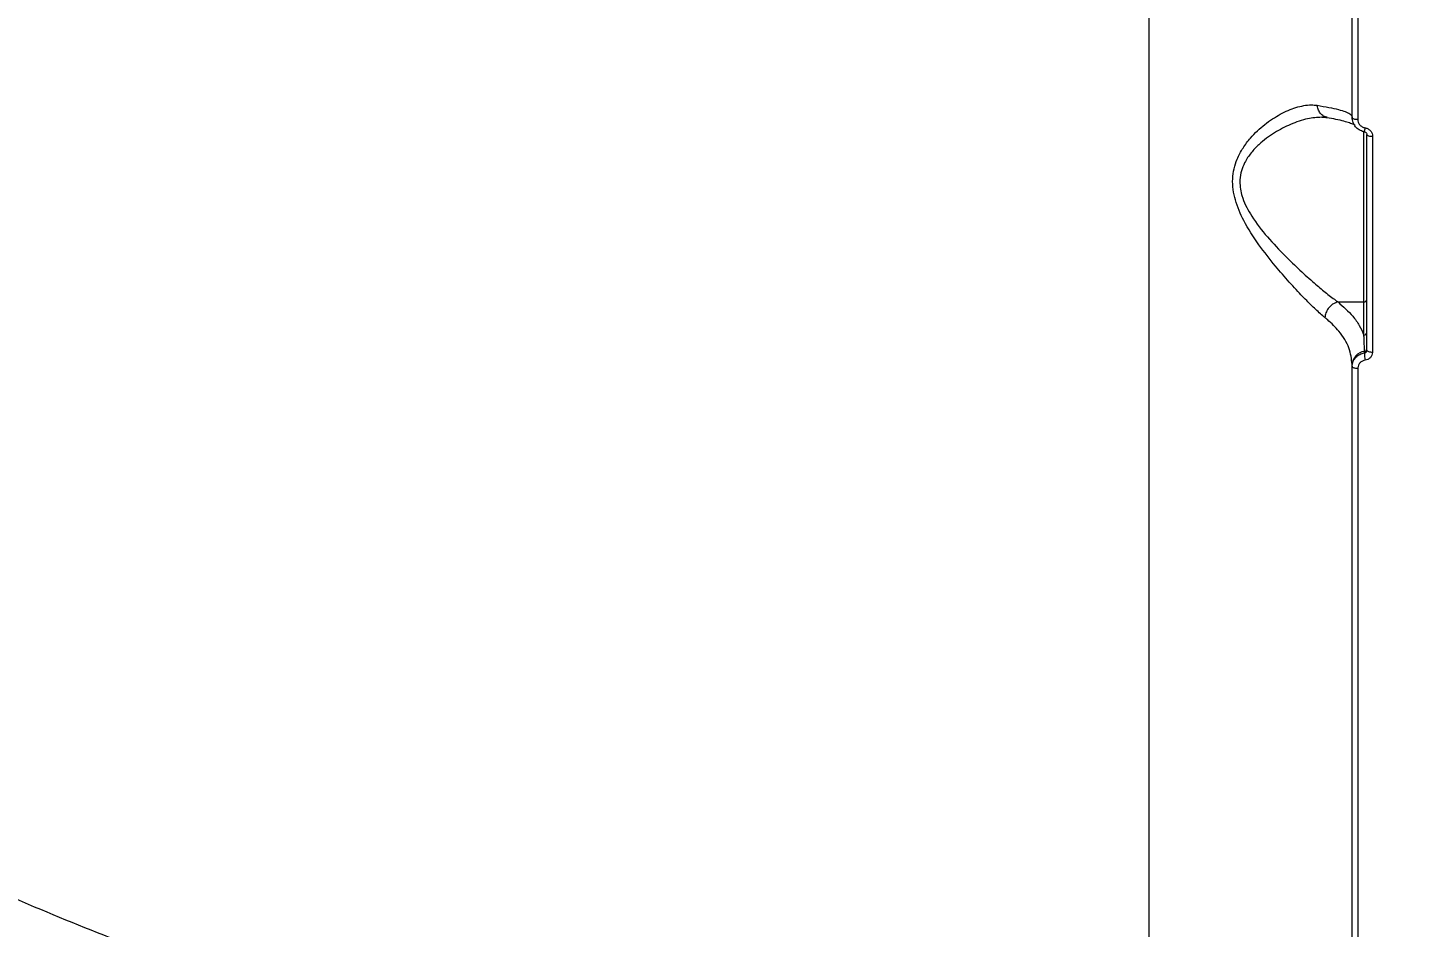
# Model space of a CAD drawing. Header units: millimetres. Extents: x -6523 to 7556, y -5559 to 6101.
# Drawn here: x 1234 to 1469.3, y -933.8 to -781 of the extents above; entities that cross this region are included whole.
import ezdxf

# ---------------------------------------------------------------- set-up
doc = ezdxf.new("R2010")
doc.units = ezdxf.units.MM
for name, color, linetype in [('DIKOM_ОБЪЕКТ', 7, 'Continuous'), ('DIKOM_РАЗМЕР_ЗОНА', 7, 'Continuous'), ('DIKOM_РАЗМЕР_ОБЪЕКТА', 7, 'Continuous')]:
    doc.layers.add(name, color=color, linetype=linetype)
doc.styles.add('style1', font='arial.ttf', dxfattribs={"width": 0.8})
doc.dimstyles.new('1-50', dxfattribs={"dimtxt": 300, "dimasz": 200, "dimexe": 100, "dimexo": 0, "dimgap": 100, "dimtad": 1, "dimtxsty": 'style1', "dimcen": 200, "dimclrd": 7, "dimclre": 7, "dimclrt": 7, "dimadec": 1, "dimazin": 2, "dimtfac": 1, "dimtmove": 0, "dimatfit": 2, "dimfxl": 0, "dimlwd": 25, "dimlwe": 18, "dimarcsym": 0})

# ---------------------------------------------------------------- blocks, each defined once
blk = doc.blocks.new('*D10')
at = {"layer": 'Defpoints', "color": 0, "transparency": 16777216}
for p in [(-1823.23, 4314.24), (3842.01, -3170.82), (6537.88, -3170.82)]:
    blk.add_point(p, dxfattribs=at)
at = {"layer": 'DIKOM_РАЗМЕР_ОБЪЕКТА', "color": 7, "lineweight": 18, "transparency": 16777216}
for p, q in [((-1823.23, 4314.24), (6637.88, 4314.24)), ((3842.01, -3170.82), (6637.88, -3170.82))]:
    blk.add_line(p, q, dxfattribs=at)
at = {"layer": 'DIKOM_РАЗМЕР_ОБЪЕКТА', "color": 7, "lineweight": 25, "transparency": 16777216}
blk.add_line((6537.88, 3914.24), (6537.88, -2770.82), dxfattribs=at)
at = {"layer": 'DIKOM_РАЗМЕР_ОБЪЕКТА', "color": 7, "transparency": 16777216}
for points in [[(6471.22, 3914.24), (6604.55, 3914.24), (6537.88, 4314.24)], [(6471.22, -2770.82), (6604.55, -2770.82), (6537.88, -3170.82)]]:
    blk.add_solid(points, dxfattribs=at)
at = {"layer": 'DIKOM_РАЗМЕР_ОБЪЕКТА', "color": 7, "transparency": 16777216, "insert": (6304.71, 207.11), "char_height": 300, "attachment_point": 5, "rotation": 90, "style": 'style1'}
blk.add_mtext('7500', dxfattribs=at)
blk = doc.blocks.new('*D11')
at = {"layer": 'Defpoints', "color": 0, "transparency": 16777216}
for p in [(-5022.71, -299.32), (4115.33, -1753.09), (4115.33, -4391.39)]:
    blk.add_point(p, dxfattribs=at)
at = {"layer": 'DIKOM_РАЗМЕР_ОБЪЕКТА', "color": 7, "lineweight": 18, "transparency": 16777216}
for p, q in [((-5022.71, -299.32), (-5022.71, -4491.39)), ((4115.33, -1753.09), (4115.33, -4491.39))]:
    blk.add_line(p, q, dxfattribs=at)
at = {"layer": 'DIKOM_РАЗМЕР_ОБЪЕКТА', "color": 7, "lineweight": 25, "transparency": 16777216}
blk.add_line((-4622.71, -4391.39), (3715.33, -4391.39), dxfattribs=at)
at = {"layer": 'DIKOM_РАЗМЕР_ОБЪЕКТА', "color": 7, "transparency": 16777216}
for points in [[(-4622.71, -4324.73), (-4622.71, -4458.06), (-5022.71, -4391.39)], [(3715.33, -4324.73), (3715.33, -4458.06), (4115.33, -4391.39)]]:
    blk.add_solid(points, dxfattribs=at)
at = {"layer": 'DIKOM_РАЗМЕР_ОБЪЕКТА', "color": 7, "transparency": 16777216, "insert": (-175.12, -4158.22), "char_height": 300, "attachment_point": 5, "style": 'style1'}
blk.add_mtext('9150', dxfattribs=at)
blk = doc.blocks.new('*D12')
at = {"layer": 'Defpoints', "color": 0, "transparency": 16777216}
for p in [(-6522.71, -395.62), (6102.86, -1877.31), (6102.86, -5458.89)]:
    blk.add_point(p, dxfattribs=at)
at = {"layer": 'DIKOM_РАЗМЕР_ЗОНА', "color": 7, "lineweight": 18, "transparency": 16777216}
for p, q in [((-6522.71, -395.62), (-6522.71, -5558.89)), ((6102.86, -1877.31), (6102.86, -5558.89))]:
    blk.add_line(p, q, dxfattribs=at)
at = {"layer": 'DIKOM_РАЗМЕР_ЗОНА', "color": 7, "lineweight": 25, "transparency": 16777216}
blk.add_line((-6122.71, -5458.89), (5702.86, -5458.89), dxfattribs=at)
at = {"layer": 'DIKOM_РАЗМЕР_ЗОНА', "color": 7, "transparency": 16777216}
for points in [[(-6122.71, -5392.23), (-6122.71, -5525.56), (-6522.71, -5458.89)], [(5702.86, -5392.23), (5702.86, -5525.56), (6102.86, -5458.89)]]:
    blk.add_solid(points, dxfattribs=at)
at = {"layer": 'DIKOM_РАЗМЕР_ЗОНА', "color": 7, "transparency": 16777216, "insert": (78.38, -5225.72), "char_height": 300, "attachment_point": 5, "style": 'style1'}
blk.add_mtext('12600', dxfattribs=at)
blk = doc.blocks.new('*D13')
at = {"layer": 'Defpoints', "color": 0, "transparency": 16777216}
for p in [(-2358.18, 6101.03), (4341.71, -4605.15), (7455.88, -4605.15)]:
    blk.add_point(p, dxfattribs=at)
at = {"layer": 'DIKOM_РАЗМЕР_ЗОНА', "color": 7, "lineweight": 18, "transparency": 16777216}
for p, q in [((-2358.18, 6101.03), (7555.88, 6101.03)), ((4341.71, -4605.15), (7555.88, -4605.15))]:
    blk.add_line(p, q, dxfattribs=at)
at = {"layer": 'DIKOM_РАЗМЕР_ЗОНА', "color": 7, "lineweight": 25, "transparency": 16777216}
blk.add_line((7455.88, 5701.03), (7455.88, -4205.15), dxfattribs=at)
at = {"layer": 'DIKOM_РАЗМЕР_ЗОНА', "color": 7, "transparency": 16777216}
for points in [[(7389.22, 5701.03), (7522.55, 5701.03), (7455.88, 6101.03)], [(7389.22, -4205.15), (7522.55, -4205.15), (7455.88, -4605.15)]]:
    blk.add_solid(points, dxfattribs=at)
at = {"layer": 'DIKOM_РАЗМЕР_ЗОНА', "color": 7, "transparency": 16777216, "insert": (7222.71, 375.61), "char_height": 300, "attachment_point": 5, "rotation": 90, "style": 'style1'}
blk.add_mtext('10700', dxfattribs=at)

msp = doc.modelspace()

# ---------------------------------------------------------------- linework, layer by layer
at = {"layer": 'DIKOM_ОБЪЕКТ', "color": 7, "linetype": 'Continuous', "lineweight": 15}
for p, q in [((1424.62, -964.745), (1424.62, -586.7)), ((1459.122, -796.23), (1459.122, -689.726)), ((1460.081, -689.949), (1460.081, -796.541)), ((1454.105, -796.163), (1453.946, -796.181)), ((1461.122, -827.571), (1461.122, -798.546)), ((1461.205, -798.653), (1461.206, -798.659)), ((1461.622, -835.751), (1461.622, -799.114)), ((1462.587, -799.428), (1462.587, -836.094)), ((1456.717, -827.571), (1461.122, -827.571)), ((1461.122, -833.203), (1461.122, -827.571)), ((1461.205, -836.231), (1461.205, -835.983)), ((1459.122, -838.497), (1459.122, -838.218)), ((1459.122, -939.877), (1459.122, -838.497)), ((1460.081, -838.843), (1460.081, -940.306))]:
    msp.add_line(p, q, dxfattribs=at)
at = {"layer": 'DIKOM_ОБЪЕКТ', "color": 7, "linetype": 'Continuous', "lineweight": 15, "flags": 128}
for points in [[(1459.122, -796.23), (1459.14, -796.289), (1459.194, -796.346), (1459.282, -796.399), (1459.401, -796.445), (1459.546, -796.484), (1459.711, -796.514), (1459.892, -796.533), (1460.081, -796.541)], [(1461.622, -799.114), (1461.64, -799.174), (1461.695, -799.232), (1461.783, -799.285), (1461.903, -799.332), (1462.048, -799.371), (1462.215, -799.401), (1462.397, -799.42), (1462.587, -799.428)], [(1461.622, -835.751), (1461.64, -835.816), (1461.695, -835.88), (1461.783, -835.938), (1461.903, -835.99), (1462.048, -836.032), (1462.215, -836.065), (1462.397, -836.086), (1462.587, -836.094)], [(1459.122, -838.497), (1459.14, -838.563), (1459.194, -838.626), (1459.282, -838.685), (1459.401, -838.737), (1459.546, -838.78), (1459.711, -838.813), (1459.892, -838.834), (1460.081, -838.843)]]:
    msp.add_lwpolyline(points, dxfattribs=at)
at = {"layer": 'DIKOM_ОБЪЕКТ', "color": 7, "linetype": 'Continuous', "lineweight": 15}
for centre, radius, start, end in [((1452.617, -796.672), 8.815, 346.97655, 351.43809), ((1461.144, -827.093), 0.479, 267.37551, 357.04118), ((1461.144, -832.725), 0.479, 267.36116, 357.05553), ((1461.465, -838.314), 2.345, 96.36979, 177.66767), ((1461.153, -835.517), 0.469, 276.35962, 357.6556), ((1468.305, -836.116), 7.101, 180.92369, 190.9864)]:
    msp.add_arc(centre, radius, start, end, dxfattribs=at)
for points, knots in [([(1095.22, -776.293), (1095.232, -778.817), (1095.262, -785.049), (1096.606, -794.964), (1099.142, -805.994), (1102.921, -817.034), (1107.935, -828.044), (1114.21, -838.986), (1121.595, -849.606), (1130.037, -859.876), (1139.456, -869.776), (1150.018, -879.48), (1161.734, -888.946), (1174.593, -898.134), (1188.298, -906.835), (1202.78, -915.031), (1217.954, -922.717), (1234.079, -930.025), (1251.141, -936.913), (1269.101, -943.345), (1286.349, -948.797), (1302.67, -953.381), (1317.943, -957.228), (1333.573, -960.727), (1349.507, -963.863), (1365.669, -966.626), (1382.073, -969.009), (1398.702, -971.042), (1409.946, -972.072), (1415.567, -972.587)], [0, 0, 0, 0, 0.0269365, 0.0664876, 0.1060695, 0.1456206, 0.186327, 0.2270668, 0.2677729, 0.3071935, 0.3466441, 0.3860646, 0.426635, 0.4672388, 0.5078094, 0.5471363, 0.5864932, 0.6258202, 0.6662927, 0.7067989, 0.7472716, 0.7786852, 0.8100984, 0.8417628, 0.8734268, 0.9049435, 0.93646, 0.96823, 1, 1, 1, 1]), ([(1454.502, -830.237), (1454.374, -830.13), (1453.749, -829.61), (1452.511, -828.473), (1450.607, -826.57), (1448.436, -824.238), (1445.908, -821.321), (1443.205, -817.872), (1440.768, -814.124), (1439.362, -810.869), (1438.846, -808.442), (1438.767, -806.64), (1439.01, -804.898), (1439.588, -803.119), (1440.538, -801.352), (1442.103, -799.308), (1444.261, -797.307), (1446.915, -795.567), (1449.609, -794.419), (1451.71, -794.021), (1452.845, -794.126), (1453.183, -794.158)], [0, 0, 0, 0, 0.01345498, 0.06576333, 0.11923696, 0.18262953, 0.24735838, 0.3250337, 0.40535088, 0.4678479, 0.49856082, 0.53030007, 0.56097311, 0.5926256, 0.6340466, 0.67649213, 0.74717508, 0.81975466, 0.89284137, 0.96806579, 1, 1, 1, 1]), ([(1453.183, -794.158), (1453.872, -794.272), (1455.259, -794.502), (1456.824, -794.864), (1457.999, -795.235), (1458.912, -795.664), (1459.044, -795.975), (1459.122, -796.159)], [0, 0, 0, 0, 0.18728538, 0.37654742, 0.55700738, 0.73919522, 1, 1, 1, 1]), ([(1454.862, -796.17), (1454.774, -796.162), (1454.446, -796.133), (1453.947, -795.794), (1453.458, -795.203), (1453.26, -794.647), (1453.198, -794.291), (1453.188, -794.204), (1453.183, -794.158)], [0, 0, 0, 0, 0.1005926, 0.3717237, 0.6428077, 0.9139783, 0.9544103, 1, 1, 1, 1]), ([(1453.946, -796.181), (1453.156, -796.236), (1451.461, -796.352), (1448.712, -797.301), (1445.883, -798.752), (1443.601, -800.434), (1441.906, -802.209), (1440.896, -803.708), (1440.263, -805.268), (1439.939, -807.077), (1440.138, -808.704), (1440.796, -810.805), (1442.144, -813.345), (1444.715, -816.603), (1447.555, -819.602), (1450.256, -822.196), (1452.545, -824.248), (1454.581, -825.973), (1455.898, -826.968), (1456.575, -827.487), (1456.71, -827.571), (1456.71, -827.571)], [0, 0, 0, 0, 0.0701859, 0.1506104, 0.2253894, 0.3017944, 0.3439052, 0.3869443, 0.4167328, 0.4476681, 0.4960705, 0.507979, 0.5704706, 0.6516119, 0.7359173, 0.8038426, 0.8729304, 0.9288817, 0.985837, 0.9999667, 1, 1, 1, 1]), ([(1453.946, -796.176), (1453.987, -796.172), (1454.329, -796.139), (1454.589, -796.197), (1454.817, -796.248)], [0, 0, 0, 0, 0.1211168, 1, 1, 1, 1]), ([(1454.857, -796.208), (1455.359, -796.3), (1456.427, -796.496), (1457.706, -796.801), (1458.699, -797.095), (1459.311, -797.327), (1459.613, -797.486), (1459.615, -797.489), (1459.616, -797.49)], [0, 0, 0, 0, 0.1823442, 0.3878514, 0.5897342, 0.7599632, 0.9110569, 1, 1, 1, 1]), ([(1461.205, -798.653), (1461.172, -798.647), (1460.865, -798.591), (1460.298, -798.369), (1459.65, -797.813), (1459.207, -797.069), (1459.15, -796.509), (1459.122, -796.23)], [0, 0, 0, 0, 0.0285998, 0.2670645, 0.5101358, 0.755653, 1, 1, 1, 1]), ([(1460.081, -796.541), (1460.098, -796.707), (1460.132, -797.039), (1460.398, -797.482), (1460.788, -797.814), (1461.13, -797.947), (1461.315, -797.981), (1461.334, -797.985)], [0, 0, 0, 0, 0.2458224, 0.4917795, 0.7342401, 0.9714878, 1, 1, 1, 1]), ([(1461.204, -798.663), (1461.235, -798.668), (1461.317, -798.681), (1461.435, -798.748), (1461.543, -798.854), (1461.614, -798.983), (1461.612, -799.072), (1461.61, -799.115)], [0, 0, 0, 0, 0.1139456, 0.3016609, 0.5106289, 0.7625916, 1, 1, 1, 1]), ([(1461.334, -797.985), (1461.354, -797.988), (1461.538, -798.021), (1461.879, -798.154), (1462.27, -798.486), (1462.536, -798.929), (1462.57, -799.262), (1462.587, -799.428)], [0, 0, 0, 0, 0.0278092, 0.2649705, 0.5077354, 0.7539763, 1, 1, 1, 1]), ([(1456.71, -827.571), (1456.461, -827.652), (1455.964, -827.814), (1455.302, -828.353), (1454.799, -829.04), (1454.573, -829.659), (1454.512, -830.057), (1454.504, -830.195), (1454.502, -830.237)], [0, 0, 0, 0, 0.22049207, 0.4409812, 0.66147858, 0.88195533, 0.96357686, 1, 1, 1, 1]), ([(1456.71, -827.571), (1456.712, -827.571), (1456.714, -827.571), (1456.716, -827.571), (1456.717, -827.571)], [0, 0, 0, 0, 0.6963516, 1, 1, 1, 1]), ([(1456.717, -827.571), (1457.609, -828.366), (1459.061, -829.661), (1460.412, -831.568), (1460.885, -832.656), (1461.122, -833.203)], [0, 0, 0, 0, 0.4427034, 0.7201744, 1, 1, 1, 1]), ([(1459.122, -838.218), (1459.015, -837.268), (1458.798, -835.339), (1457.182, -832.772), (1455.54, -831.093), (1454.637, -830.349), (1454.502, -830.237)], [0, 0, 0, 0, 0.3434956, 0.6969392, 0.9545239, 1, 1, 1, 1]), ([(1461.205, -835.983), (1461.205, -835.842), (1461.203, -835.138), (1461.177, -834.199), (1461.134, -833.418), (1461.122, -833.203)], [0, 0, 0, 0, 0.1533149, 0.7665943, 1, 1, 1, 1]), ([(1459.122, -838.497), (1459.123, -838.452), (1459.129, -838.148), (1459.272, -837.588), (1459.726, -836.929), (1460.391, -836.428), (1460.934, -836.297), (1461.205, -836.231)], [0, 0, 0, 0, 0.0422847, 0.2819906, 0.5212621, 0.7606309, 1, 1, 1, 1]), ([(1461.334, -837.47), (1461.171, -837.509), (1460.844, -837.587), (1460.444, -837.889), (1460.171, -838.29), (1460.085, -838.63), (1460.082, -838.815), (1460.081, -838.843)], [0, 0, 0, 0, 0.2393525, 0.4787034, 0.7178874, 0.9576676, 1, 1, 1, 1]), ([(1461.205, -836.231), (1461.259, -836.219), (1461.368, -836.194), (1461.501, -836.089), (1461.592, -835.948), (1461.62, -835.827), (1461.622, -835.761), (1461.622, -835.751)], [0, 0, 0, 0, 0.2368306, 0.4741383, 0.713794, 0.9564964, 1, 1, 1, 1]), ([(1462.587, -836.094), (1462.587, -836.122), (1462.583, -836.308), (1462.497, -836.649), (1462.224, -837.05), (1461.824, -837.353), (1461.498, -837.431), (1461.334, -837.47)], [0, 0, 0, 0, 0.0426489, 0.2824521, 0.521605, 0.7607854, 1, 1, 1, 1]), ([(1067.613, -874.485), (1067.813, -874.962), (1068.83, -877.385), (1070.966, -881.707), (1074.027, -887.441), (1077.407, -893.109), (1081.075, -898.716), (1085.041, -904.264), (1089.303, -909.755), (1093.863, -915.188), (1098.722, -920.567), (1103.881, -925.891), (1109.344, -931.164), (1115.101, -936.375), (1121.127, -941.504), (1127.402, -946.528), (1133.913, -951.44), (1140.659, -956.241), (1147.644, -960.932), (1154.868, -965.516), (1162.334, -969.995), (1170.044, -974.369), (1177.999, -978.64), (1186.203, -982.808), (1194.659, -986.876), (1203.358, -990.838), (1212.27, -994.682), (1221.36, -998.391), (1230.604, -1001.954), (1239.998, -1005.372), (1249.546, -1008.646), (1259.251, -1011.778), (1269.115, -1014.769), (1279.142, -1017.62), (1289.333, -1020.332), (1299.693, -1022.905), (1310.224, -1025.34), (1320.925, -1027.636), (1331.765, -1029.787), (1342.701, -1031.783), (1353.694, -1033.617), (1364.734, -1035.287), (1375.826, -1036.796), (1386.974, -1038.143), (1398.181, -1039.331), (1409.45, -1040.358), (1420.786, -1041.226), (1432.189, -1041.935), (1443.665, -1042.485), (1455.216, -1042.871), (1466.044, -1043.098), (1473.021, -1043.12), (1476.121, -1043.13)], [0, 0, 0, 0, 0.0050089, 0.0254361, 0.045783, 0.0660727, 0.0863284, 0.1065727, 0.1268271, 0.1471078, 0.1674373, 0.1878384, 0.2083332, 0.2289378, 0.2495476, 0.2700462, 0.2904527, 0.3107901, 0.3310812, 0.3513489, 0.3716164, 0.3919015, 0.4122246, 0.4326089, 0.4530771, 0.473652, 0.4942678, 0.5147984, 0.5352285, 0.5555809, 0.5758794, 0.5961468, 0.6164061, 0.6366783, 0.6569812, 0.6773377, 0.6977713, 0.7183047, 0.7389178, 0.7594862, 0.7799395, 0.8003083, 0.8206163, 0.8408862, 0.8611415, 0.8814047, 0.901692, 0.9220266, 0.9424306, 0.9629283, 0.9835286, 1, 1, 1, 1]), ([(1067.672, -874.183), (1068.208, -875.491), (1070.347, -880.712), (1075.371, -889.686), (1082.8, -901.171), (1091.651, -912.518), (1101.81, -923.695), (1113.086, -934.454), (1125.405, -944.768), (1138.682, -954.621), (1153.135, -964.173), (1168.762, -973.376), (1185.537, -982.19), (1203.091, -990.421), (1221.344, -998.053), (1240.205, -1005.087), (1259.981, -1011.636), (1280.643, -1017.657), (1302.136, -1023.114), (1323.065, -1027.685), (1343.272, -1031.465), (1362.642, -1034.551), (1382.347, -1037.163), (1402.338, -1039.285), (1422.399, -1040.897), (1442.43, -1041.993), (1460.298, -1042.556), (1471.541, -1042.626), (1476.119, -1042.654)], [0, 0, 0, 0, 0.0137841, 0.0550017, 0.0961877, 0.1385698, 0.1809865, 0.2233689, 0.2645547, 0.3057723, 0.3469582, 0.3893404, 0.431757, 0.4741392, 0.5153252, 0.5565428, 0.5977286, 0.640111, 0.6825276, 0.7249095, 0.760756, 0.7966441, 0.8325322, 0.8687603, 0.9049887, 0.9402992, 0.9756893, 1, 1, 1, 1])]:
    msp.add_open_spline(points, degree=3, knots=knots, dxfattribs=at)

# ---------------------------------------------------------------- dimensions: what is measured, and where the dimension line sits
at = {"layer": 'DIKOM_РАЗМЕР_ЗОНА'}
dim = msp.add_linear_dim(base=(7455.882, -4605.145), p1=(-2358.182, 6101.03), p2=(4341.706, -4605.145), angle=90, text='10700', dimstyle='1-50', override={"dimasz": 400, "dimgap": 80}, dxfattribs=at)
dim.commit()
dim.dimension.update_dxf_attribs({"geometry": '*D13', "text_midpoint": (7455.882, 375.606), "dimtype": 160})
dim = msp.add_linear_dim(base=(6102.859, -5458.894), p1=(-6522.706, -395.616), p2=(6102.859, -1877.311), text='12600', dimstyle='1-50', override={"dimasz": 400, "dimgap": 80}, dxfattribs=at)
dim.commit()
dim.dimension.update_dxf_attribs({"geometry": '*D12', "text_midpoint": (78.382, -5458.894), "dimtype": 160})
at = {"layer": 'DIKOM_РАЗМЕР_ОБЪЕКТА'}
dim = msp.add_linear_dim(base=(6537.882, -3170.823), p1=(-1823.231, 4314.242), p2=(3842.008, -3170.823), angle=90, text='7500', dimstyle='1-50', override={"dimasz": 400, "dimgap": 80}, dxfattribs=at)
dim.commit()
dim.dimension.update_dxf_attribs({"geometry": '*D10', "text_midpoint": (6537.882, 207.106), "dimtype": 160})
dim = msp.add_linear_dim(base=(4115.332, -4391.394), p1=(-5022.706, -299.317), p2=(4115.332, -1753.089), text='9150', dimstyle='1-50', override={"dimasz": 400, "dimgap": 80}, dxfattribs=at)
dim.commit()
dim.dimension.update_dxf_attribs({"geometry": '*D11', "text_midpoint": (-175.118, -4391.394), "dimtype": 160})

doc.saveas('drawing.dxf')
